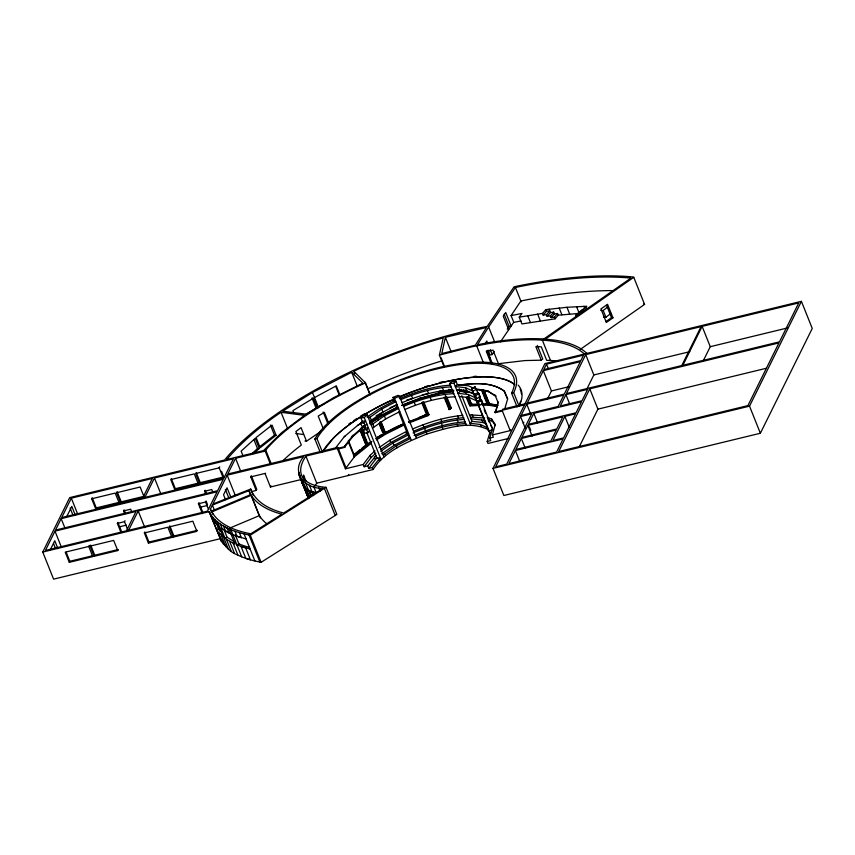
<?xml version="1.0" encoding="UTF-8"?>
<svg xmlns="http://www.w3.org/2000/svg" width="855" height="855" viewBox="0 0 855 855"><rect width="100%" height="100%" fill="white"/><g stroke="black" fill="none" stroke-linecap="round" stroke-linejoin="round"><path stroke-width="1.28" d="M445.38 337.33L441.8 353.553L475.369 345.163L486.506 327.497L445.38 337.33L451.119 351.683M444.173 367.084L439.385 355.124L443.211 337.917L436.542 339.734A220.43 78.991 -21.8 0 0 359.987 368.313L353.788 371.294L354.75 373.678M507.945 438.604L487.991 443.446L487.211 441.49L490.77 440.624L489.765 438.113L493.335 437.247L492.405 434.949L495.216 424.337L491.561 419.089L487.083 417.197M489.765 438.113L492.555 428.173L490.61 425.266M498.091 401.839L495.611 412.024L497.867 404.233M458.419 385.199C473.734 383.211 491.379 381.383 504.482 391.227L507.624 398.986L504.813 408.711M487.211 441.49L489.968 432.213L489.22 431.038L492.726 429.434L481.996 402.609L482.99 403.71L479.484 405.313L478.49 404.212M423.791 401.914L428.804 414.451L428.494 415.445L409.427 422.744M446.919 397.105L451.333 408.156L449.099 409.588L449.377 408.701M223.486 544.186L219.97 538.768L53.587 579.156L42.75 552.052L69.693 497.621L224.544 460.043A222.76 79.836 -21.8 0 1 487.243 326.396L514.026 286.863L516.163 286.35A298.972 107.142 -21.8 0 1 632.593 276.924L633.758 277.298L644.595 304.401L580.224 349.428M54.987 531.137L45.411 550.481L126.455 530.805L136.031 511.461L54.987 531.137L61.197 546.676M61.175 518.643L55.5 530.089L217.598 490.738L223.273 479.292L61.175 518.643L65.001 528.208M71.318 498.155L61.688 517.596L142.742 497.92L152.361 478.479L71.318 498.155L77.527 513.695M50.199 549.979L54.773 540.755L57.926 548.664M66.658 516.751L71.799 506.363L75.411 515.405M91.688 498.786L92.212 497.738L96.273 507.902L95.76 508.949L119.273 503.242L115.211 493.079L91.688 498.786L95.76 508.949M89.262 545.415L88.738 546.463L92.8 556.626L69.287 562.333L69.811 561.286L66.198 552.245M94.232 556.274L90.16 546.11L90.683 545.062L94.745 555.226L94.232 556.274L117.744 550.567L118.257 549.519L94.745 555.226M120.694 502.89L116.633 492.726L117.146 491.678L121.218 501.842L120.694 502.89L142.977 497.492M120.822 532.056L117.37 523.431L117.883 522.384L121.827 532.238M124.541 513.395L123.558 510.927L124.071 509.879L125.557 513.577M127.94 530.324L124.499 521.7L125.012 520.652M138.179 510.937L128.603 530.292L207.509 511.14L217.085 491.796L138.179 510.937L144.88 527.685M154.466 477.977L144.848 497.407L223.786 478.244L233.415 458.814L154.466 477.977L160.687 493.517M148.428 543.117L144.367 532.954L144.89 531.906L148.952 542.07L148.428 543.117L171.951 537.41L172.464 536.363L148.952 542.07M175.339 488.707L198.852 483L198.328 484.048L174.815 489.755L175.339 488.707L171.267 478.544M169.311 526.904L169.824 525.857L173.886 536.021L173.373 537.068L196.885 531.361L192.824 521.197L169.311 526.904L173.373 537.068M221.531 471.308L223.786 476.951L223.262 477.998L199.749 483.706L200.273 482.658L196.212 472.494M202.357 513.609L198.413 503.755L198.937 502.708L202.881 512.562M205.595 493.72L204.602 491.262L205.125 490.214L206.6 493.912M223.262 477.998L219.201 467.835L219.724 466.787M208.502 509.42L205.542 502.024L206.066 500.977L207.541 504.674M210.362 509.163L212.393 505.059L248.88 490.674L250.825 494.564L211.495 511.13L210.362 509.163L211.324 511.547M227.184 475.188L212.916 504.012L250.729 489.039A216.23 77.484 -21.8 0 0 283.678 513.053L322.976 488.312C305.139 489.135 290.08 472.377 303.76 456.602L227.184 475.188L235.317 495.515L237.776 494.917M353.788 371.294L365.513 382.869A163.476 58.589 -21.8 0 0 265.713 450.051L265.189 451.098L235.553 458.291L227.761 474.033L320.133 451.611M256.19 490.449L250.761 476.898L251.338 475.743L256.757 489.295L256.19 490.449L251.274 491.636M301.911 479.356L270.437 486.987L271.003 485.832M314.886 439.032L314.907 438.989A109.654 39.298 -21.8 0 1 440.197 367.265A109.654 39.298 -21.8 0 1 513.673 392.616L519.092 406.168L516.997 406.67L511.579 393.118A107.356 38.475 -21.8 0 0 439.641 368.302A107.356 38.475 -21.8 0 0 316.981 438.53L314.886 439.032L320.326 452.541M316.981 438.53L322.399 452.081L333.61 437.856A107.452 38.507 -21.8 0 1 394.294 399.071M374.928 450.884L370.119 455.32L363.236 464.468L345.42 468.786L337.554 449.11L338.11 447.988L346.168 468.294M344.683 447.379L344.982 445.605L344.683 447.379L337.554 449.11M345.42 468.786L354.344 456.859L371.038 443.403M348.135 475.562L348.69 474.44M495.237 412.698L495.483 410.977L495.237 412.698L502.366 410.966L510.221 430.621L492.405 434.949M516.997 406.67L517.521 405.623L502.612 409.246M518.547 406.296L519.071 405.249L525.002 403.806M510.221 430.621L510.745 429.573M493.014 468.401L544.902 363.61L801.413 301.345L812.25 328.448L760.362 433.25L503.862 495.505L493.014 468.401L749.525 406.146L801.413 301.345M527.246 403.068L564.3 394.08L580.353 361.644L543.299 370.632L495.676 466.83L506.737 464.147L531.639 413.852L520.577 416.535L525.259 428.237M546.516 364.134L543.823 369.584L580.876 360.596L583.57 355.146L546.516 364.134L548.429 368.922M523.292 423.31L523.816 422.242M515.383 450.521L508.896 463.624L556.616 452.038L563.103 438.946L515.383 450.521L519.69 461.283M521.347 438.476L515.907 449.474L550.844 440.998L556.295 429.99L521.347 438.476L525.173 448.041M527.834 425.373L521.871 437.429L556.808 428.943L562.782 416.898L527.834 425.373L532.141 436.136M533.798 413.328L528.358 424.326L576.078 412.741L581.528 401.743L533.798 413.328L537.624 422.894M547.414 399.071L551.432 390.959L543.299 370.632M565.914 394.615L560.282 405.975L582.041 400.696L587.663 389.335L565.914 394.615L569.74 404.18M585.707 354.622L566.438 393.557L681.788 365.555L701.057 326.631L585.707 354.622L593.84 374.95L586.605 389.559M564.888 416.385L552.961 440.464L563.637 437.878L575.554 413.788L564.888 416.385L569.195 427.147M589.779 388.822L558.732 451.526L747.911 405.612L778.958 342.908L589.779 388.822L597.912 409.15L579.166 447.015M702.126 326.364L682.856 365.299L779.482 341.85L798.752 302.916L702.126 326.364L710.259 346.692L703.248 360.853M488.643 326.984L477.432 344.768C499.277 340.333 521.614 337.736 543.908 338.954L630.947 278.089A296.546 106.277 -21.8 0 0 515.469 287.44L488.643 326.984L494.863 342.524M485.084 343.699L486.794 340.985L487.778 343.454M488.098 350.133L490.075 355.06L492.213 354.536L494.169 351.437M521.048 320.946L513.791 322.367L511.076 315.591L520.887 300.981C551.422 294.772 582.501 290.476 613.719 290.604M507.25 329.207L509.099 326.46L511.162 326.065L505.743 312.513L503.264 316.168L508.682 329.72M500.496 341.808L513.641 322.399M578.066 313.486L558.208 315.206L555.055 318.84L521.935 323.938L519.231 317.162L521.967 313.454L511.076 315.591M363.236 464.468L364.155 466.766L371.038 457.617L375.847 453.182M364.155 466.766L367.725 465.9L375.997 455.597M368.729 468.412L375.42 459.552L377.002 458.109L380.283 457.639L372.288 467.546L368.729 468.412L367.725 465.9M314.843 486.281A97.459 34.927 -21.8 0 1 316.735 483.182L373.069 469.513C385.188 450.799 407.087 442.078 426.902 433.998C446.128 428.526 468.476 420.168 487.745 429.456L490.001 433.004L471.671 388.555L475.006 386.823L478.843 394.743M322.966 450.927L335.662 447.838L344.244 436.755L358.01 425.085L362.509 422.22M360.703 423.278L362.317 421.387L365.587 420.916L363.984 422.808L360.703 423.278L361.932 426.335L365.203 425.865L366.816 423.973M363.418 430.054L365.021 428.163L368.302 427.692L366.699 429.584L363.418 430.054L364.668 433.175L367.949 432.705L369.552 430.813M519.231 317.162L542.519 313.411L545.811 309.628L566.961 307.287L586.776 306.261L580.021 311.893L580.695 313.593L577.83 313.635L578.504 315.335L575.639 315.377L576.313 317.077M543.203 315.11L546.495 311.316L549.765 310.867L546.473 314.661L543.203 315.11L542.519 313.411M546.473 314.661L547.147 316.35L550.438 312.567L553.719 312.118L554.393 313.806L551.101 317.6L550.428 315.901L553.719 312.118M551.101 317.6L554.382 317.152L557.535 313.518L558.208 315.206M466.531 425.566L449.698 383.489L451.718 381.576L456.004 381.255L457.361 384.643L468.241 385.787L474.322 388.437M449.698 383.489L453.973 383.19L456.004 381.255M457.361 384.643L455.33 386.578L465.515 387.71L472.27 390.767L473.029 391.943M470.945 392.563L460.076 391.419L458.045 393.353L468.219 394.486L474.985 397.543L475.733 398.719M486.581 424.101L482.925 422.509L472.046 421.365L470.015 423.3L480.2 424.443L486.965 427.489L487.713 428.676M362.317 421.387L360.96 417.999L364.112 415.113L367.19 414.867L384.013 456.944M250.921 454.561L257.494 448.576L259.279 448.49L255.207 438.326L241.131 451.151L242.938 455.662M253.646 453.62L259.279 448.49M360.96 417.999L364.241 417.529L367.19 414.867M368.537 418.255L381.683 409.064L395.822 401.679L394.326 400.813L392.979 397.425L398.035 395.352L399.531 396.218L416.364 438.294M369.766 421.312L382.901 412.121L397.041 404.736L389.987 407.739M371.252 425.031L384.387 415.84L398.526 408.455L397.041 407.589L396.047 405.12M372.502 428.152L385.637 418.961L399.777 411.576M383.232 454.978L396.367 445.786L410.507 438.401L409.021 437.546L398.772 411.939M467.407 396.795L470.731 405.088L478.992 404.244M469.235 398.387L471.607 404.319L472.046 403.923M482.188 404.661L487.863 403.945L481.525 404.159M575.639 315.377L580.021 311.648L581.999 311.562M577.83 313.635L582.394 309.745M364.198 426.912L352.185 437.097L351.929 436.456L364.711 425.608L363.909 426.121L364.187 426.795L364.775 426.421M359.56 450.147L353.778 455.052L359.656 450.147M367.052 445.22L353.671 455.854L367.052 445.22L360.393 428.569M353.382 455.854L366.004 445.231L360.297 430.963M361.622 448.512L364.551 446.054M344.244 436.755L344.939 436.189M491.198 363.632L486.271 351.32L493.014 350.144L498.433 363.696L524.874 360.575L541.268 360.179L542.754 359.004L537.325 345.452M259.546 446.876L274.476 435.195L276.09 435.259L272.018 425.095L256.105 437.546L260.166 447.71L276.09 435.259M600.798 310.386L603.192 310.483L607.221 307.373M603.502 317.162L605.906 317.258L610.94 313.368M543.908 338.954L542.348 340.119L550.481 360.447A182.938 65.557 -21.8 0 1 558.048 361.163M212.649 517.083C221.969 528.155 236.579 532.505 250.269 535.198L326.012 487.329A97.459 34.927 -21.8 0 1 305.898 456.078L344.415 446.727M222.321 533.039A217.576 77.976 -21.8 0 1 218.966 528.764L216.828 529.705C221.092 540.221 226.383 550.93 237.904 555.13C245.225 558.71 253.166 560.72 261.106 562.301L336.859 514.432L326.012 487.329M304.979 441.041L306.485 441.18L321.427 431.07M633.758 277.298L545.383 339.114L555.205 340.194A185.279 66.401 -21.8 0 1 586.861 353.425L584.756 354.408A182.938 65.557 -21.8 0 0 487.532 343.774L471.917 346.777L439.385 355.124M605.864 321.64L611.528 317.675L612.971 317.857L607.552 304.305L600.937 308.922L606.355 322.474L612.971 317.857M281.071 412.302C261.106 425.694 242.425 441.212 226.757 459.509L263.5 450.585L281.669 432.63L304.519 415.359L281.071 412.302L287.761 429.039M379.011 447.635L389.816 440.24L405.601 431.882L406.531 434.18L390.735 442.548L381.009 449.196M367.052 417.058L379.363 408.701L394.326 400.813M369.755 423.834L382.078 415.477L397.041 407.589M380.732 451.269L393.054 442.911L408.017 435.035M381.736 453.781L394.059 445.423L409.021 437.546M482.637 390.286L488.323 404.522L489.188 403.945L498.038 405.484M357.465 425.566L360.81 423.417M370.033 422.231L381.448 414.974L381.725 415.648L370.172 422.99M376.595 437.92L382.046 434.447M371.807 441.533L367.426 444.301L371.348 442.356M376.788 438.893L384.419 434.041L379.673 422.188M376.521 439.919L385.284 434.34L404.618 424.732M367.212 444.247L371.594 441.479M375.976 438.711L383.628 433.87L379.363 423.193M376.189 438.765L384.419 434.041M376.681 437.931L382.174 434.479M312.47 392.488L282.695 411.191L306.229 414.215L333.493 397.746L362.862 383.168L351.704 372.288L312.47 392.488L318.573 407.728M317.291 408.508L313.208 398.312L292.923 410.614L293.831 412.88M305.951 414.322L316.094 408.166L312.022 397.97L313.208 398.312M250.173 549.124L236.953 544.977L238.908 543.898A217.576 77.976 -21.8 0 0 249.596 547.403M236.953 544.977L238.908 543.898L235.285 534.835M376.147 415.808L382.901 412.121L381.683 409.064M314.512 397.564L336.282 385.829L339.895 394.86M318.765 406.638L324.494 403.549M397.03 407.333L379.77 415.915L380.048 416.588L396.132 408.594M392.082 429.199L398.045 426.228M404.447 423.578L385.306 433.036L403.613 424.422M385.178 432.951L404.319 423.482M384.91 432.758L401.839 424.433M235.136 542.198L227.067 537.25L225.004 538.265L220.932 528.069L230.989 533.937M473.168 390.927L476.673 389.324M479.024 393.802L478.031 392.712L474.525 394.315L475.53 395.405L479.024 393.802L480.275 396.923L476.769 398.526L475.775 397.425M481.739 400.578L480.745 399.488L477.24 401.091L478.234 402.181L481.739 400.578L482.99 403.71M303.578 485.437L305.47 487.724L303.578 485.437L308.505 497.76M303.29 485.084L302.061 482.519M216.817 529.694L218.966 528.764L217.159 524.233M211.922 511.867L251.242 495.302A218.634 78.35 -21.8 0 0 281.883 514.186L250.793 533.777A217.576 77.976 -21.8 0 1 212.874 513.524L211.922 511.867L212.874 514.261M229.877 528.048L259.364 515.629A218.634 78.35 -21.8 0 0 267.358 524.201M412.57 428.996C428.547 422.156 445.487 416.93 462.844 415.348M413.489 431.305C429.466 424.465 446.406 419.239 463.763 417.646M399.392 398.74C415.669 391.772 432.94 386.321 450.681 385.145M402.096 405.516C418.384 398.548 435.644 393.097 453.396 391.921M413.072 432.961C429.36 425.993 446.62 420.542 464.372 419.356M414.077 435.462C430.364 428.494 447.625 423.043 465.377 421.868M392.979 397.425L394.465 398.291L399.531 396.218M400.888 399.606C416.791 392.851 433.709 387.7 451.055 386.877M402.107 402.662C418.02 395.929 434.939 390.682 452.306 389.998L448.533 389.367M403.592 406.382C419.506 399.627 436.413 394.476 453.77 393.653M404.843 409.513C420.756 402.748 437.664 397.596 455.02 396.784M415.573 436.328C431.486 429.573 448.394 424.422 465.751 423.61M401.743 405.249L420.446 398.013L420.724 398.697L403.197 405.473M424.112 415.38L428.537 413.777L419.292 417.304M408.637 422.274L426.773 415.252L426.527 414.451M408.519 421.868L426.624 414.761M410.678 421.376L414.248 420.019M426.164 415.466L428.804 414.451M406.627 400.087L412.644 398.366L411.426 395.309M419.805 399.05L418.886 399.306L418.619 398.633L440.667 392.36L440.945 393.043L421.066 398.687M427.757 414.771L428.793 414.483L428.494 415.445L423.097 401.935M451.333 408.156L449.88 408.487M515.415 287.451L521.155 301.794M593.84 374.95L689.75 351.672M710.259 346.692L787.562 327.935M116.633 492.726L140.145 487.019L144.206 497.183M219.201 467.835L195.688 473.542L199.749 483.706M551.432 390.959L569.323 386.62M337.853 447.336L335.662 447.838M96.273 507.902L119.786 502.195M121.218 501.842L143.49 496.445M200.273 482.658L223.786 476.951M494.97 412.024L524.478 404.864M250.761 476.898L265.584 473.307M123.558 510.927L130.676 509.206L131.67 511.664M204.602 491.262L211.73 489.53L212.713 491.988M521.101 415.466L558.155 406.478L563.776 395.138L526.723 404.126L530.421 413.371M117.37 523.431L124.499 521.7M198.413 503.755L205.542 502.024M597.912 409.15L766.347 368.27M119.892 526.691L126.38 525.109M199.653 507.325L207.434 505.444M42.75 552.052L209.122 511.664C212.948 516.644 214.017 523.313 219.489 526.979L216.914 524.628L214.894 519.584M88.738 546.463L65.226 552.17L69.287 562.333M90.16 546.11L113.672 540.403L117.744 550.567M144.367 532.954L167.879 527.246L171.951 537.41M69.811 561.286L93.323 555.579M173.886 536.021L197.409 530.314M511.579 393.118L513.673 392.616M422.199 394.903L428.537 393.524L427.318 390.468M458.633 385.156C473.734 383.318 490.962 381.544 504.023 390.959L507.624 398.986M453.61 390.211L438.914 392.776L439.181 393.45L453.877 390.885M479.281 405.452L469.737 405.911L466.296 397.319M547.147 316.35L550.428 315.901M554.329 313.881L557.535 313.518M439.876 390.895L443.542 390.553L442.313 387.497M461.796 389.517L456.688 389.966L466.755 390.831L473.52 393.877L474.269 395.063M469.491 414.825L482.444 415.648M470.421 417.133L484.657 418.074M470.731 405.088L478.373 404.8M483.075 405.313L488.141 405.12L496.83 406.574M471.607 404.319L477.945 404.094M485.555 403.838L488.087 403.752M586.498 307.971L584.585 308.003L583.912 306.304M585.899 310.098L582.202 310.151L582.886 311.851L580.021 311.893M550.481 360.447L546.687 360.34L541.268 346.788L535.85 346.628L541.268 360.179M313.667 494.585L312.663 492.085L314.918 492.181M471.052 418.865L481.921 420.008L485.576 421.601M459.295 396.485L469.47 397.618L476.235 400.664L476.983 401.85M295.712 433.474L303.536 434.5M476.117 388.918L487.927 390.906L488.205 391.579L476.385 389.602M488.323 404.522L497.236 406.018M490.738 403.977L497.054 405.078M246.069 538.917L237.006 536.331L234.986 531.286M643.441 304.027L644.595 304.401M312.684 492.117L316.457 493.442L313.753 486.666M312.663 492.085L315.506 493.1M232.902 534.792L241.399 537.71L239.379 532.665M489.124 419.965L492.48 421.387L495.408 425.587M472.163 393.097L474.6 394.155M218.762 532.344L226.457 539.366L235.072 544.133L228.969 528.882M312.086 491.914L308.912 490.268L311.38 496.424M380.112 415.797L380.732 416.246M308.42 490.001L305.801 487.981L309.254 496.595M480.275 396.923L479.26 395.769L481.579 401.572M212.756 519.509L214.658 522.127M221.563 541.546L209.122 511.664L221.573 541.568M259.065 515.084L251.295 495.761M299.87 476.823L298.523 472.067L299.881 475.455M308.292 497.781L301.836 482.167M231.01 497.514L227.013 487.788L223.55 494.767L225.528 499.694M225.378 489.52L228.873 498.038M495.045 395.085L498.23 402.962M749.525 406.146L760.362 433.25M606.601 305.353L611.528 317.675M603.192 310.483L605.906 317.258M576.559 306.624L579.263 313.4M566.961 307.287L569.665 314.063M559.181 308.014L561.895 314.79M554.382 317.152L555.055 318.84M549.092 309.179L550.438 312.567M545.811 309.628L546.495 311.316M537.656 314.084L540.36 320.86M527.685 315.655L530.389 322.431M504.172 314.148L509.099 326.46M529.309 426.72L530.741 430.311M490.246 349.61L492.213 354.536M487.521 351.448L492.448 363.77M486.976 350.764L489.936 358.16M476.684 345.858L483.374 362.606M484.251 390.714L489.466 403.752M483.492 389.72L489.188 403.945M482.241 390.382L488.141 405.12M481.589 390.233L487.275 404.468M491.561 419.089L492.48 421.387M475.006 386.823L475.914 389.089M479.078 396.987L480.328 400.119M484.219 409.844L485.672 413.489M487.617 418.352L489.081 422.007M475.53 395.405L476.769 398.526M478.234 402.181L479.484 405.313M471.671 388.555L488.504 430.642M472.27 390.767L473.52 393.877M474.985 397.543L476.235 400.664M486.965 427.489L487.745 429.456M481.921 420.008L482.925 422.509M465.515 387.71L466.755 390.831M468.219 394.486L469.47 397.618M480.2 424.443L480.991 426.41M465.697 390.275L466.648 392.648M468.54 397.393L471.383 404.511M465.035 390.863L465.986 393.236M464.03 389.827L465.013 392.285M466.98 397.201L470.41 405.794M463.346 389.944L464.329 392.402M472.152 414.622L473.082 416.919M459.498 389.175L459.776 389.859M459.082 388.94L460.076 391.419M461.807 395.758L472.046 421.365M453.973 383.19L470.806 425.266M441.062 357.743L444.408 366.111M457.511 415.765L458.44 418.063M457.222 419.891L458.227 422.402M445.028 394.273L446.278 397.404M457.008 424.219L457.788 426.185M445.594 396.987L450.5 409.267M444.91 397.105L449.826 409.385M445.476 398.772L446.951 402.459M444.183 397.308L449.099 409.588M440.742 419.185L441.672 421.483M441.34 423.086L442.334 425.598M430.033 397.244L431.283 400.375M442.003 427.19L442.794 429.157M422.37 402.139L427.767 415.648M421.878 402.897L426.773 415.252M414.13 402.085L415.38 405.217M424.518 428.259L425.523 430.76M426.111 432.042L426.902 433.998M423.011 424.679L423.93 426.987M394.465 398.291L411.298 440.368M384.387 415.84L385.637 418.961M396.367 445.786L397.158 447.753M393.054 442.911L394.059 445.423M389.816 440.24L390.735 442.548M365.513 382.869L370.301 394.828M380.956 421.472L385.701 433.325M364.967 382.196L369.755 394.144M380.913 422.274L384.836 431.85M380.379 422.06L385.284 434.34M377.205 417.315L378.156 419.687M379.577 423.246L383.852 433.913M376.991 417.272L377.942 419.634M379.812 425.459L382.185 431.39M370.012 416.919L371.241 419.976M372.727 423.695L373.977 426.816M384.707 453.642L385.487 455.608M351.704 372.288L356.963 385.445M364.241 417.529L381.063 459.605M378.808 458.975L379.588 460.941M363.984 422.808L365.203 425.865M366.699 429.584L367.949 432.705M364.027 425.683L365.021 428.163M366.763 432.502L377.002 458.109M374.426 457.04L375.42 459.552M361.43 427.842L368.077 444.44M361.259 428.879L362.691 432.438M363.632 434.81L366.004 440.742M360.874 428.302L367.746 445.498M360.105 429.766L366.293 445.231M370.119 455.32L371.038 457.617M372.288 467.546L373.069 469.513M335.769 386.481L339.382 395.512M348.338 440.378L354.526 455.843M348.445 442.099L354.344 456.859M328.812 423.449L324.376 412.356L318.22 416.086L323.639 429.638M323.179 412.014L328.106 424.337M313.999 398.216L317.162 406.125M306.485 441.18L301.067 427.628L295.916 431.519L301.334 445.07L298.716 447.047A163.476 58.589 -21.8 0 0 282.342 461.294M324.419 488.494L335.267 515.597M318.776 487.788L320.133 491.176M305.898 456.078L316.735 483.182M309.382 485.138L313.571 495.611M311.883 491.668L313.368 495.366M306.026 481.194L303.557 475.038L303.429 478.063L304.412 480.531M309.414 490.717L310.889 494.414M305.705 483.225L310.878 496.167M302.766 480.948L309.414 497.578M301.804 480.521L304.166 486.281M304.273 486.677L307.287 495.665L306.208 490.866M308.708 498.636L299.154 475.337L307.479 496.071M270.404 425.031L274.476 435.195M265.713 450.051L271.452 464.393M265.189 451.098L270.447 464.254M253.882 439.545L257.494 448.576M265.018 473.435L270.437 486.987M250.729 489.039L253.123 495.013M251.242 495.302L260.273 517.884M248.88 490.674L250.793 495.451M235.553 458.291L240.811 471.447M250.269 535.198L261.106 562.301M248.997 534.899L259.835 562.002M244.049 533.873L254.886 560.976M230.882 529.737L241.719 556.84M233.169 543.267L237.904 555.13M229.653 541.397L234.398 553.26M223.903 529.32L227.067 537.25M220.355 524.115L222.375 529.17M226.457 539.366L231.203 551.219M212.393 505.059L214.306 509.847M217.469 521.924L228.328 549.038M217.662 526.22L219.575 530.998M220.985 534.813L225.731 546.666M198.328 484.048L194.267 473.884L170.754 479.591L174.815 489.755M70.11 508.009L72.825 514.785M53.534 543.534L55.34 548.055M518.13 385.081A109.654 39.298 -21.8 0 1 519.092 406.168M322.399 452.081A107.356 38.475 -21.8 0 1 393.578 399.413M399.584 396.795A107.356 38.475 -21.8 0 1 514.325 384.387M368.12 388.64A220.43 78.991 -21.8 0 1 442.238 360.789M520.577 401.252A109.141 39.116 -21.8 0 1 519.648 403.902M348.722 424.144A109.141 39.116 -21.8 0 1 350.732 422.712M353.842 420.553A109.141 39.116 -21.8 0 1 357.08 418.405M360.415 416.267A109.141 39.116 -21.8 0 1 365.01 413.467M424.646 386.855A109.141 39.116 -21.8 0 1 428.366 385.691M439.459 382.57A109.141 39.116 -21.8 0 1 443.093 381.651M473.723 376.457A109.141 39.116 -21.8 0 1 476.449 376.253M520.107 389.068A109.141 39.116 -21.8 0 1 521.411 393.899M399.029 397.009A107.452 38.507 -21.8 0 1 514.796 384.803M352.955 435.409L344.586 446.214L344.854 446.855L353.211 436.05L352.955 435.409M245.695 547.97L241.078 546.527L245.823 558.39L250.43 559.822L245.695 547.959M227.088 528.037L223.561 526.156L225.581 531.201L229.108 533.093L227.088 528.037M495.59 395.673L486.944 390.575L495.857 396.346L495.59 395.673"/></g></svg>
